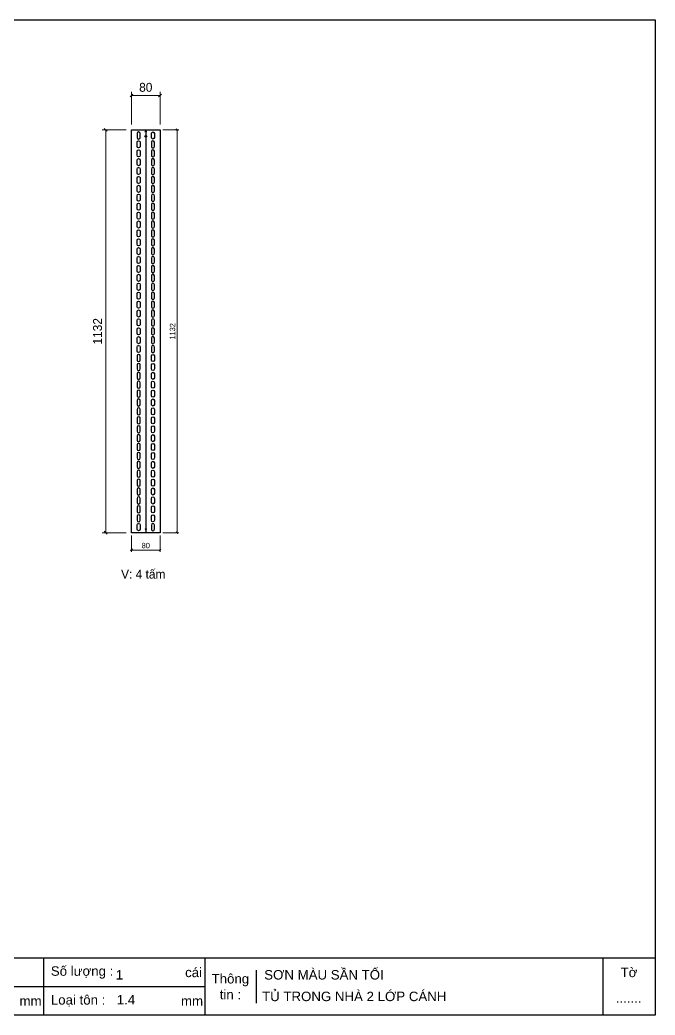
# Model space of a CAD drawing. Header units: millimetres. Extents: x 0 to 3953, y 0 to 2795.
# Drawn here: x 2170 to 3953, y 0 to 2795 of the extents above; entities that cross this region are included whole.
import ezdxf

# ---------------------------------------------------------------- set-up
doc = ezdxf.new("R2010")
doc.units = ezdxf.units.MM
doc.layers.add('CNC', color=7, linetype='Continuous')
doc.layers.add('DIM', color=253, linetype='Continuous')
doc.styles.add('Arial', font='arial.ttf')
doc.dimstyles.new('Dim-15', dxfattribs={"dimtxt": 15, "dimasz": 5, "dimexe": 5, "dimexo": 8, "dimgap": 5, "dimtad": 1, "dimdec": 0, "dimtxsty": 'Standard', "dimblk": 'OBLIQUE', "dimcen": 10, "dimclrd": 5, "dimclre": 5, "dimclrt": 3, "dimazin": 3, "dimtfac": 1, "dimtdec": 0, "dimtmove": 0, "dimatfit": 3, "dimldrblk": 'OBLIQUE', "dimlwd": 9, "dimlwe": 9})
doc.dimstyles.new('Dim-25', dxfattribs={"dimtxt": 25, "dimasz": 8, "dimexe": 10, "dimexo": 15, "dimgap": 10, "dimtad": 1, "dimdec": 0, "dimtxsty": 'Standard', "dimblk": 'OBLIQUE', "dimcen": 10, "dimclrd": 5, "dimclre": 5, "dimclrt": 3, "dimazin": 3, "dimtfac": 1, "dimtdec": 0, "dimtmove": 0, "dimatfit": 3, "dimldrblk": 'OBLIQUE', "dimlwd": 9, "dimlwe": 9})

# ---------------------------------------------------------------- blocks, each defined once
blk = doc.blocks.new('KHUNG CHUẨN')
at = {"color": 7}
for p, q in [((19889.2, -28535.2), (16919.2, -28535.2)), ((18599.2, -28535.2), (18599.2, -28655.2)), ((18939.2, -28535.2), (18939.2, -28655.2)), ((19779.2, -28535.2), (19779.2, -28655.2)), ((19047.6, -28560.2), (19047.6, -28630.2)), ((18939.2, -28595.2), (16919.2, -28595.2))]:
    blk.add_line(p, q, dxfattribs=at)
blk.add_lwpolyline([(16919.2, -26555.2), (19889.2, -26555.2), (19889.2, -28655.2), (16919.2, -28655.2)], close=True, dxfattribs=at)
at = {"color": 2, "char_height": 20, "style": 'Arial'}
for s, insert, width, attachment_point in [('  Số lượng :', (18599.2, -28565.2), 917.634, 4), ('cái', (18897.9, -28565.2), 63.517, 4), ('Tờ', (19834.2, -28565.2), 110, 5), ('Thông\\Ptin :', (18993.4, -28595.2), 108.311, 5), ('mm', (18548.6, -28625.2), 73.831, 4), ('  Loại tôn :', (18599.2, -28625.2), 917.634, 4), ('mm', (18889.2, -28625.2), 917.634, 4)]:
    blk.add_mtext(s, dxfattribs=dict(at, insert=insert, width=width, attachment_point=attachment_point))
at = {"color": 3, "style": 'Arial'}
for tag, p in [('#01', (17055.6, -28580.1)), ('#02', (17431.4, -28580.1)), ('#03', (18030.6, -28580.1)), ('#08', (18751.7, -28580.1)), ('#10', (19064.8, -28580.1)), ('#04', (17024.8, -28634.6)), ('#05', (17308.5, -28633)), ('#06', (17632.7, -28633.7)), ('#07', (18002, -28634.7)), ('#09', (18753.8, -28632.6)), ('#11', (19060.3, -28625.7)), ('#12', (19806.5, -28628.9))]:
    blk.add_attdef(tag, p, '', height=20, dxfattribs=at)
blk = doc.blocks.new('*D33')
at = {"color": 0, "linetype": 'ByBlock', "lineweight": -2}
for p, q in [((2613.4, 2483.8), (2608.4, 2488.8)), ((2608.4, 1357.3), (2613.4, 1352.3))]:
    blk.add_line(p, q, dxfattribs=at)
at = {"layer": 'Defpoints', "color": 0, "transparency": 16777216}
for p in [(2563.2, 2486.3), (2563.2, 1354.8), (2610.9, 1354.8)]:
    blk.add_point(p, dxfattribs=at)
at = {"layer": 'DIM', "color": 5, "lineweight": 9, "transparency": 16777216}
for p, q in [((2571.2, 2486.3), (2615.9, 2486.3)), ((2610.9, 2486.3), (2610.9, 1354.8)), ((2571.2, 1354.8), (2615.9, 1354.8))]:
    blk.add_line(p, q, dxfattribs=at)
at = {"layer": 'DIM', "color": 3, "transparency": 16777216, "insert": (2598.3, 1920.5), "char_height": 15, "attachment_point": 5, "rotation": 90}
blk.add_mtext('1132', dxfattribs=at)
blk = doc.blocks.new('_Oblique')
at = {"color": 0, "linetype": 'ByBlock', "lineweight": -2}
blk.add_line((-0.5, -0.5), (0.5, 0.5), dxfattribs=at)
blk = doc.blocks.new('*D34')
at = {"color": 0, "linetype": 'ByBlock', "lineweight": -2}
for p, q in [((2485.7, 1308.5), (2480.7, 1303.5)), ((2560.7, 1303.5), (2565.7, 1308.5))]:
    blk.add_line(p, q, dxfattribs=at)
at = {"layer": 'Defpoints', "color": 0, "transparency": 16777216}
for p in [(2483.2, 1354.8), (2563.2, 1354.8), (2563.2, 1306)]:
    blk.add_point(p, dxfattribs=at)
at = {"layer": 'DIM', "color": 5, "lineweight": 9, "transparency": 16777216}
for p, q in [((2483.2, 1346.8), (2483.2, 1301)), ((2563.2, 1346.8), (2563.2, 1301)), ((2483.2, 1306), (2563.2, 1306))]:
    blk.add_line(p, q, dxfattribs=at)
at = {"layer": 'DIM', "color": 3, "transparency": 16777216, "insert": (2523.2, 1318.7), "char_height": 15, "attachment_point": 5}
blk.add_mtext('80', dxfattribs=at)
blk = doc.blocks.new('ovan8.5x20')
at = {"layer": 'CNC', "color": 2, "lineweight": -3}
for p, q in [((5.7, 4.2), (-5.8, 4.2)), ((-5.8, -4.2), (5.7, -4.2))]:
    blk.add_line(p, q, dxfattribs=at)
for centre, start, end in [((-5.8, 0), 90, 270), ((5.7, 0), 270, 90)]:
    blk.add_arc(centre, 4.25, start, end, dxfattribs=at)
blk = doc.blocks.new('*D35')
at = {"color": 0, "linetype": 'ByBlock', "lineweight": -2}
for p, q in [((2487.2, 2586.8), (2479.2, 2578.8)), ((2559.2, 2578.8), (2567.2, 2586.8))]:
    blk.add_line(p, q, dxfattribs=at)
at = {"color": 5, "lineweight": 9, "ltscale": 3, "transparency": 16777216}
for p, q in [((2483.2, 2501.3), (2483.2, 2592.8)), ((2483.2, 2582.8), (2563.2, 2582.8)), ((2563.2, 2501.3), (2563.2, 2592.8))]:
    blk.add_line(p, q, dxfattribs=at)
at = {"layer": 'Defpoints', "color": 0, "ltscale": 3, "transparency": 16777216}
for p in [(2563.2, 2582.8), (2483.2, 2486.3), (2563.2, 2486.3)]:
    blk.add_point(p, dxfattribs=at)
at = {"color": 3, "ltscale": 3, "transparency": 16777216, "insert": (2523.2, 2605.6), "char_height": 25, "attachment_point": 5}
blk.add_mtext('80', dxfattribs=at)
blk = doc.blocks.new('*D36')
at = {"color": 0, "linetype": 'ByBlock', "lineweight": -2}
for p, q in [((2414.7, 2482.3), (2406.7, 2490.3)), ((2406.7, 1358.8), (2414.7, 1350.8))]:
    blk.add_line(p, q, dxfattribs=at)
at = {"color": 5, "lineweight": 9, "ltscale": 3, "transparency": 16777216}
for p, q in [((2468.2, 2486.3), (2400.7, 2486.3)), ((2410.7, 2486.3), (2410.7, 1354.8)), ((2468.2, 1354.8), (2400.7, 1354.8))]:
    blk.add_line(p, q, dxfattribs=at)
at = {"layer": 'Defpoints', "color": 0, "ltscale": 3, "transparency": 16777216}
for p in [(2483.2, 2486.3), (2410.7, 1354.8), (2483.2, 1354.8)]:
    blk.add_point(p, dxfattribs=at)
at = {"color": 3, "ltscale": 3, "transparency": 16777216, "insert": (2387.9, 1920.5), "char_height": 25, "attachment_point": 5, "rotation": 90}
blk.add_mtext('1132', dxfattribs=at)

msp = doc.modelspace()

# ---------------------------------------------------------------- linework, layer by layer
at = {"color": 7}
msp.add_line((2523.2, 2486.3), (2523.2, 1354.8), dxfattribs=at)
msp.add_lwpolyline([(2483.2, 2486.3), (2563.2, 2486.3), (2563.2, 1354.8), (2483.2, 1354.8)], close=True, dxfattribs=at)
at = {"color": 2}
for centre, radius in [((2523.2, 2468.1), 2.5), ((2523.2, 2481.3), 1.5), ((2523.2, 1364.8), 1.5)]:
    msp.add_circle(centre, radius, dxfattribs=at)

# ---------------------------------------------------------------- block references
at = {"color": 3}
ref = msp.add_blockref('KHUNG CHUẨN', (-22519.5, 38140), dxfattribs=dict(at, xscale=1.331000000005587, yscale=1.331000000005587, zscale=1.331000000005587))
ref.add_attrib('#08', '1', (2439, 99.9), dxfattribs={"color": 3, "height": 26.6, "style": 'Arial'})
ref.add_attrib('#09', '1.4', (2441.8, 30), dxfattribs={"color": 3, "height": 26.62, "style": 'Arial'})
ref.add_attrib('#10', 'SƠN MÀU SẦN TỐI', (2855.7, 99.9), dxfattribs={"color": 3, "height": 26.62, "style": 'Arial'})
ref.add_attrib('#11', 'TỦ TRONG NHÀ 2 LỚP CÁNH', (2849.7, 39.2), dxfattribs={"color": 3, "height": 26.62, "style": 'Arial'})
ref.add_attrib('#12', '.......', (3842.9, 34.9), dxfattribs={"color": 3, "height": 26.62, "style": 'Arial'})
at = {"layer": 'CNC', "lineweight": -3}
for p, rotation in [((2503.2, 2470.5), 90), ((2543.2, 2445.5), 270), ((2543.2, 2420.5), 270), ((2543.2, 2395.5), 270), ((2543.2, 2370.5), 270), ((2543.2, 2345.5), 270), ((2543.2, 2320.5), 270), ((2543.2, 2295.5), 270), ((2543.2, 2270.5), 270), ((2543.2, 2245.5), 270), ((2543.2, 2220.5), 270), ((2543.2, 2195.5), 270), ((2543.2, 2170.5), 270), ((2543.2, 2145.5), 270), ((2543.2, 2120.5), 270), ((2543.2, 2095.5), 270), ((2543.2, 2070.5), 270), ((2543.2, 2045.5), 270), ((2543.2, 2020.5), 270), ((2543.2, 1995.5), 270), ((2543.2, 1970.5), 270), ((2543.2, 1945.5), 270), ((2543.2, 1920.5), 270), ((2543.2, 1895.5), 270), ((2543.2, 1870.5), 270), ((2503.2, 1845.5), 90), ((2503.2, 1820.5), 90), ((2503.2, 1795.5), 90), ((2503.2, 1770.5), 90), ((2503.2, 1745.5), 90), ((2503.2, 1720.5), 90), ((2503.2, 1695.5), 90), ((2503.2, 1670.5), 90), ((2503.2, 1645.5), 90), ((2503.2, 1620.5), 90), ((2503.2, 1595.5), 90), ((2503.2, 1570.5), 90), ((2503.2, 1545.5), 90), ((2503.2, 1520.5), 90), ((2503.2, 1495.5), 90), ((2503.2, 1470.5), 90), ((2503.2, 1445.5), 90), ((2503.2, 1420.5), 90), ((2503.2, 1395.5), 90), ((2543.2, 1370.5), 270)]:
    msp.add_blockref('ovan8.5x20', p, dxfattribs=dict(at, rotation=rotation))
at = {"layer": 'CNC', "lineweight": -3, "xscale": -1}
for p, rotation in [((2543.2, 2470.5), 270), ((2503.2, 2445.5), 90), ((2503.2, 2420.5), 90), ((2503.2, 2395.5), 90), ((2503.2, 2370.5), 90), ((2503.2, 2345.5), 90), ((2503.2, 2320.5), 90), ((2503.2, 2295.5), 90), ((2503.2, 2270.5), 90), ((2503.2, 2245.5), 90), ((2503.2, 2220.5), 90), ((2503.2, 2195.5), 90), ((2503.2, 2170.5), 90), ((2503.2, 2145.5), 90), ((2503.2, 2120.5), 90), ((2503.2, 2095.5), 90), ((2503.2, 2070.5), 90), ((2503.2, 2045.5), 90), ((2503.2, 2020.5), 90), ((2503.2, 1995.5), 90), ((2503.2, 1970.5), 90), ((2503.2, 1945.5), 90), ((2503.2, 1920.5), 90), ((2503.2, 1895.5), 90), ((2503.2, 1870.5), 90), ((2543.2, 1845.5), 270), ((2543.2, 1820.5), 270), ((2543.2, 1795.5), 270), ((2543.2, 1770.5), 270), ((2543.2, 1745.5), 270), ((2543.2, 1720.5), 270), ((2543.2, 1695.5), 270), ((2543.2, 1670.5), 270), ((2543.2, 1645.5), 270), ((2543.2, 1620.5), 270), ((2543.2, 1595.5), 270), ((2543.2, 1570.5), 270), ((2543.2, 1545.5), 270), ((2543.2, 1520.5), 270), ((2543.2, 1495.5), 270), ((2543.2, 1470.5), 270), ((2543.2, 1445.5), 270), ((2543.2, 1420.5), 270), ((2543.2, 1395.5), 270), ((2503.2, 1370.5), 90)]:
    msp.add_blockref('ovan8.5x20', p, dxfattribs=dict(at, rotation=rotation))

# ---------------------------------------------------------------- texts
at = {"color": 2, "insert": (2516.1, 1238.3), "char_height": 25, "width": 1270, "attachment_point": 5}
msp.add_mtext('V: 4 tấm', dxfattribs=at)

# ---------------------------------------------------------------- dimensions: what is measured, and where the dimension line sits
at = {"color": 2, "ltscale": 3}
dim = msp.add_linear_dim(base=(2563.2, 2582.8), p1=(2483.2, 2486.3), p2=(2563.2, 2486.3), dimstyle='Dim-25', dxfattribs=at)
dim.commit()
dim.dimension.update_dxf_attribs({"geometry": '*D35', "text_midpoint": (2523.2, 2605.6)})
dim = msp.add_linear_dim(base=(2410.6536426, 1354.7855633), p1=(2483.2388545, 2486.2855633), p2=(2483.2388545, 1354.7855633), angle=90, dimstyle='Dim-25', dxfattribs=at)
dim.commit()
dim.dimension.update_dxf_attribs({"geometry": '*D36', "text_midpoint": (2387.8807913, 1920.5355633)})
at = {"layer": 'DIM', "color": 7}
dim = msp.add_linear_dim(base=(2610.9452665, 1354.7855633), p1=(2563.2388545, 2486.2855633), p2=(2563.2388545, 1354.7855633), angle=90, dimstyle='Dim-15', dxfattribs=at)
dim.commit()
dim.dimension.update_dxf_attribs({"geometry": '*D33', "text_midpoint": (2598.2815557, 1920.5355633)})
dim = msp.add_linear_dim(base=(2563.2, 1306), p1=(2483.2, 1354.8), p2=(2563.2, 1354.8), dimstyle='Dim-15', dxfattribs=at)
dim.commit()
dim.dimension.update_dxf_attribs({"geometry": '*D34', "text_midpoint": (2523.2, 1318.7)})

doc.saveas('drawing.dxf')
